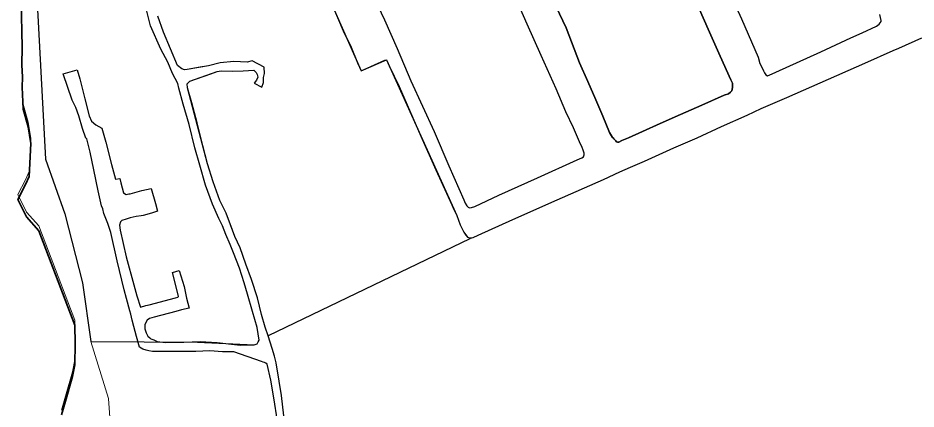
# Model space of a CAD drawing. Header units: inches. Extents: x 227962 to 457752, y 540021 to 3042353.
# Drawn here: x 228252.7 to 228605.7, y 542162.5 to 542315.9 of the extents above; entities that cross this region are included whole.
import ezdxf

# ---------------------------------------------------------------- set-up
doc = ezdxf.new("R2010")
doc.units = ezdxf.units.IN
doc.header["$MEASUREMENT"] = 0
doc.layers.add('Precinct_Riverfront', color=7, linetype='Continuous', lineweight=9, true_color=0xf1c1f1)
for name, color, linetype, lineweight in [('Surveyed_Boundary', 212, 'Continuous', 35), ('Urban Core Precinct', 11, 'Continuous', 30), ('UV-2', 31, 'Continuous', 25), ('Z_ proposed road layer', 7, 'Continuous', 30)]:
    doc.layers.add(name, color=color, linetype=linetype, lineweight=lineweight)

msp = doc.modelspace()

# ---------------------------------------------------------------- linework, layer by layer
at = {"layer": 'Precinct_Riverfront'}
for points in [[(228291.66, 542119.89), (228288.27, 542166.66), (228281.45, 542188.98), (228278.16, 542212), (228271.11, 542239.02), (228263.58, 542260.55), (228259.91, 542329.18)], [(228253.99, 542324.73), (228254.35, 542306.38), (228254.33, 542299.41), (228254.59, 542294.53), (228254.44, 542290.72), (228254.83, 542282.03), (228256.78, 542275.03), (228257.84, 542268.59), (228257.19, 542255.65), (228255.67, 542252.45), (228252.75, 542246.61), (228256.16, 542239.73), (228260.94, 542234.35), (228275.05, 542197.27), (228275.17, 542190.14), (228275.1, 542181.77), (228274.2, 542177.11), (228271.41, 542167.49), (228269.8, 542162.04)]]:
    msp.add_lwpolyline(points, dxfattribs=at)
at = {"layer": 'Surveyed_Boundary'}
msp.add_lwpolyline([(228253.99, 542322.82), (228254.35, 542304.47), (228254.33, 542297.5), (228254.59, 542292.63), (228254.44, 542288.81), (228254.83, 542280.12), (228256.78, 542273.13), (228257.84, 542266.69), (228257.19, 542253.75), (228255.67, 542250.55), (228252.75, 542244.7), (228256.16, 542237.82), (228260.94, 542232.44), (228275.05, 542195.37), (228275.17, 542188.23), (228275.1, 542179.87), (228274.2, 542175.21), (228271.41, 542165.59), (228269.81, 542160.13)], dxfattribs=at)
at = {"layer": 'Urban Core Precinct'}
for points in [[(228346.78, 542387.63), (228387.66, 542295.2), (228397.52, 542299.47), (228425.27, 542238.34), (228426.54, 542234.78), (228428.02, 542231.81), (228429.4, 542229.93), (228430.17, 542229.66), (228430.38, 542229.23), (228351.12, 542191.18), (228349.96, 542194.58), (228348.44, 542199.54), (228346.84, 542206.14), (228344.53, 542213.31), (228342.34, 542219.29), (228340.03, 542225.7), (228338.04, 542230.2), (228334.54, 542239.26), (228332.14, 542244.27), (228329.49, 542251.55), (228327.3, 542258.65), (228319.43, 542288.44), (228319.28, 542290.07), (228320.29, 542291.17), (228331, 542294.85), (228332.56, 542295.2), (228336.88, 542295.02), (228341.19, 542295.2), (228345.43, 542295.49), (228346.33, 542294.57), (228346.81, 542293.75), (228346.99, 542292.67), (228346.55, 542291.49), (228345.6, 542290.34), (228348.63, 542288.79), (228349.21, 542290.58), (228349.26, 542292.61), (228349.58, 542294.16), (228349.44, 542296.59), (228344.85, 542299.04), (228342.86, 542298.62), (228337.62, 542298.82), (228332.17, 542298.31), (228327.62, 542297.15), (228319.29, 542295.65), (228318.23, 542295.54), (228317.1, 542295.93), (228315.44, 542297.22), (228309.89, 542310.28), (228307.69, 542316.57)], [(228528.77, 542333.96), (228537.06, 542315.52), (228543.68, 542300.51), (228544.27, 542298.03), (228545.26, 542296.31), (228545.7, 542295.18), (228546.09, 542294.32), (228546.69, 542293.58), (228547.34, 542293.2), (228549.11, 542293.98), (228550.61, 542294.66), (228568.28, 542302.65), (228580.11, 542308.18), (228584.53, 542310.07), (228590.1, 542312.66), (228591.26, 542313.54), (228591.94, 542314.52), (228591.96, 542314.87), (228591.41, 542317.21)], [(228391.45, 542326.58), (228396.75, 542315.21), (228401.75, 542303.96), (228407.16, 542291.31), (228416.37, 542271.38), (228422.06, 542257.94), (228427.93, 542244.49), (228428.49, 542243.25), (228429.1, 542242.16), (228429.67, 542241.71), (228430.26, 542241.42), (228430.98, 542241.49), (228432.27, 542242), (228441.72, 542246.34), (228456.94, 542253.2), (228472.57, 542260.24), (228474.39, 542261.09), (228475.03, 542261.46), (228475.31, 542262.21), (228475.3, 542262.91), (228474.82, 542264.1), (228474.47, 542265.11), (228473.42, 542267.32), (228471.02, 542272.79), (228468.12, 542279.1), (228464.25, 542288.06), (228458.41, 542301.23), (228452.9, 542313.52), (228446.58, 542327.83)], [(228462.97, 542323.22), (228468.22, 542312.04), (228473.45, 542298.32), (228476.67, 542290.95), (228479.81, 542283.82), (228482.6, 542277.37), (228485.28, 542270.92), (228486.44, 542269.04), (228486.66, 542268.88), (228486.92, 542268.53), (228487.35, 542268.12), (228487.7, 542267.64), (228487.93, 542267.35), (228488.33, 542267.14), (228488.91, 542267.15), (228490.13, 542267.81), (228492.64, 542268.92), (228498.2, 542271.41), (228505.11, 542274.5), (228513.09, 542278.09), (228521.47, 542281.74), (228530.32, 542285.63), (228531.93, 542286.14), (228532.71, 542286.79), (228533.36, 542287.33), (228533.55, 542288.64), (228533.55, 542289.33), (228533.5, 542290.28), (228532.96, 542291.68), (228528.7, 542300.9), (228524.58, 542310.35), (228520.07, 542320.46)]]:
    msp.add_lwpolyline(points, dxfattribs=at)
at = {"layer": 'UV-2'}
msp.add_lwpolyline([(228259.91, 542329.18), (228263.58, 542260.55), (228271.11, 542239.02), (228278.16, 542212), (228281.45, 542188.98), (228323.3, 542188.7), (228345.55, 542187.59), (228346.7, 542188.01), (228347.1, 542188.79), (228347.57, 542189.43), (228346.76, 542194.44), (228344.91, 542200.79), (228342.94, 542207.48), (228341.69, 542211.96), (228339.76, 542217.8), (228337.46, 542223.77), (228336.09, 542226.99), (228334.48, 542231.01), (228333.15, 542234.39), (228331.65, 542237.25), (228329.24, 542242.87), (228326.49, 542250.37), (228324.2, 542258.16), (228322.3, 542264.9), (228319.97, 542274.06), (228317.64, 542282.1), (228315.95, 542288.42), (228315.55, 542290.2), (228313.47, 542294.15), (228311.67, 542298.55), (228308.92, 542303.68), (228304.78, 542312.88), (228303.41, 542318.62)], dxfattribs=at)
at = {"layer": 'Z_ proposed road layer'}
for points in [[(228528.77, 542333.96), (228537.06, 542315.52), (228543.68, 542300.51), (228544.27, 542298.03), (228545.26, 542296.31), (228545.7, 542295.18), (228546.09, 542294.32), (228546.69, 542293.58), (228547.34, 542293.2), (228549.11, 542293.98), (228550.61, 542294.66), (228568.28, 542302.65), (228580.11, 542308.18), (228584.53, 542310.07), (228590.1, 542312.66), (228591.26, 542313.54), (228591.94, 542314.52), (228591.96, 542314.87), (228591.41, 542317.21)], [(228391.45, 542326.58), (228396.75, 542315.21), (228401.75, 542303.96), (228407.16, 542291.31), (228416.37, 542271.38), (228422.06, 542257.94), (228427.93, 542244.49), (228428.49, 542243.25), (228429.1, 542242.16), (228429.67, 542241.71), (228430.26, 542241.42), (228430.98, 542241.49), (228432.27, 542242), (228441.72, 542246.34), (228456.94, 542253.2), (228472.57, 542260.24), (228474.39, 542261.09), (228475.03, 542261.46), (228475.31, 542262.21), (228475.3, 542262.91), (228474.82, 542264.1), (228474.47, 542265.11), (228473.42, 542267.32), (228471.02, 542272.79), (228468.12, 542279.1), (228464.25, 542288.06), (228458.41, 542301.23), (228452.9, 542313.52), (228446.58, 542327.83)], [(228520.07, 542320.46), (228524.58, 542310.35), (228528.7, 542300.9), (228532.96, 542291.68), (228533.5, 542290.28), (228533.55, 542289.33), (228533.55, 542288.64), (228533.36, 542287.33), (228532.71, 542286.79), (228531.93, 542286.14), (228530.32, 542285.63), (228521.47, 542281.74), (228513.09, 542278.09), (228505.11, 542274.5), (228498.2, 542271.41), (228492.64, 542268.92), (228490.13, 542267.81), (228488.91, 542267.15), (228488.33, 542267.14), (228487.93, 542267.35), (228487.7, 542267.64), (228487.35, 542268.12), (228486.92, 542268.53), (228486.66, 542268.88), (228486.44, 542269.04), (228485.28, 542270.92), (228482.6, 542277.37), (228479.81, 542283.82), (228476.67, 542290.95), (228473.45, 542298.32), (228468.22, 542312.04), (228462.97, 542323.22)], [(228354.62, 542158.48), (228353.42, 542166.12), (228352.17, 542173.78), (228350.64, 542180.12), (228350.14, 542180.42), (228349.64, 542180.69), (228349.11, 542180.86), (228348.47, 542181.17), (228337.53, 542184.94), (228333.07, 542184.94), (228328.1, 542185.25), (228322.6, 542185.08), (228317.72, 542185.08), (228312.91, 542185), (228308.85, 542185.02), (228305.61, 542185.1), (228304.21, 542185.34), (228303.12, 542185.53), (228301.79, 542185.89), (228300.5, 542186.71), (228299.27, 542190.98), (228298.27, 542194.81), (228297.67, 542197.35), (228297.08, 542199.69), (228296.76, 542201.01), (228295.38, 542205.87), (228294.52, 542209.23), (228291.79, 542220.63), (228289.26, 542231.76), (228288.04, 542235.27), (228286.51, 542239.14), (228286.09, 542241), (228285.58, 542242.14), (228284.21, 542248.12), (228282.51, 542256.28), (228281.08, 542263.27), (228279.79, 542268.49), (228279.39, 542268.8), (228278.05, 542272.53), (228276.71, 542277.56), (228275.51, 542280.83), (228274.04, 542283.7), (228270.56, 542294.04), (228276.05, 542295.51), (228277.06, 542292.07), (228278.99, 542284.13), (228280.72, 542277.56), (228281.59, 542275.4), (228283.32, 542273.95), (228285.65, 542272.69), (228287.25, 542267.12), (228289.55, 542258.4), (228291.03, 542252.66), (228292.78, 542252.93), (228293.2, 542251.24), (228294.25, 542247.32), (228295.3, 542246.59), (228296.34, 542246.93), (228296.85, 542246.93), (228301.46, 542248.16), (228305.05, 542248.97), (228306.79, 542243.1), (228307.61, 542240.15), (228305.24, 542239.34), (228301.99, 542238.42), (228301.13, 542238.33), (228299.16, 542237.96), (228296.83, 542237.45), (228295.31, 542236.99), (228293.58, 542236.45), (228293, 542235.9), (228292.7, 542234.59), (228292.9, 542232.6), (228295.22, 542222.18), (228298.23, 542211.17), (228299.4, 542206.83), (228300.89, 542202.4), (228303.02, 542203.08), (228304.36, 542203.4), (228314.69, 542206.08), (228315.64, 542206.37), (228315.79, 542206.56), (228314.89, 542210.41), (228313.53, 542216.01), (228316.04, 542216.85), (228318.03, 542210.56), (228318.99, 542205.95), (228319.99, 542202.04), (228316.96, 542201.33), (228314.76, 542200.72), (228306.25, 542198.53), (228304.48, 542197.97), (228303.56, 542197.29), (228303, 542196.44), (228302.57, 542195.49), (228302.62, 542193.99), (228303.13, 542192.35), (228303.81, 542191.07), (228304.57, 542190.39), (228304.91, 542190.05), (228305.39, 542189.84), (228306.12, 542189.56), (228307.41, 542188.9), (228310.72, 542188.61), (228317.97, 542188.71), (228324.36, 542188.96), (228331, 542188.58), (228336.7, 542187.88), (228340.14, 542187.49), (228345.55, 542187.59), (228346.7, 542188.01), (228347.1, 542188.79), (228347.57, 542189.43), (228346.76, 542194.44), (228344.91, 542200.79), (228342.94, 542207.48), (228341.69, 542211.96), (228339.76, 542217.8), (228337.46, 542223.77), (228336.09, 542226.99), (228334.48, 542231.01), (228333.15, 542234.39), (228331.65, 542237.25), (228329.24, 542242.87), (228326.49, 542250.37), (228324.2, 542258.16), (228322.3, 542264.9), (228319.97, 542274.06), (228317.64, 542282.1), (228315.95, 542288.42), (228315.55, 542290.2), (228313.47, 542294.15), (228311.67, 542298.55), (228308.92, 542303.68), (228304.78, 542312.88), (228303.41, 542318.62)], [(228376.53, 542320.44), (228380.61, 542310.89), (228383.66, 542304.46), (228386.21, 542298.33), (228387.66, 542295.2), (228391.42, 542296.89), (228396.97, 542299.4), (228397.52, 542299.47), (228398.6, 542297.07), (228402.56, 542289.02), (228411.09, 542269.47), (228416.95, 542256.36), (228423.21, 542242.64), (228424.04, 542240.73), (228425.27, 542238.34), (228426.54, 542234.78), (228428.02, 542231.81), (228428.79, 542230.72), (228429.4, 542229.93), (228430.31, 542229.62), (228431.13, 542229.65), (228431.69, 542229.83), (228433.55, 542230.75), (228447.22, 542236.77), (228464.63, 542244.51), (228482.89, 542252.49), (228489.32, 542255.55), (228493.49, 542257.33), (228498.98, 542259.68), (228510.54, 542264.93), (228519.61, 542268.91), (228529.28, 542273.38), (228539.28, 542277.76), (228544.82, 542280.37), (228554.97, 542284.74), (228568.07, 542290.47), (228585.57, 542298.15), (228596.75, 542303.12), (228598.96, 542304.09), (228608.02, 542308.12)], [(228376.53, 542320.44), (228380.61, 542310.89), (228383.66, 542304.46), (228386.21, 542298.33), (228387.66, 542295.2), (228391.42, 542296.89), (228396.97, 542299.4), (228397.52, 542299.47), (228398.6, 542297.07), (228402.56, 542289.02), (228411.09, 542269.47), (228416.95, 542256.36), (228423.21, 542242.64), (228424.04, 542240.73), (228425.27, 542238.34), (228426.54, 542234.78), (228428.02, 542231.81), (228428.79, 542230.72), (228429.4, 542229.93), (228430.31, 542229.62), (228431.13, 542229.65), (228431.69, 542229.83), (228433.55, 542230.75), (228447.22, 542236.77), (228464.63, 542244.51), (228482.89, 542252.49), (228489.32, 542255.55), (228493.49, 542257.33), (228498.98, 542259.68), (228510.54, 542264.93), (228519.61, 542268.91), (228529.28, 542273.38), (228539.28, 542277.76), (228544.82, 542280.37), (228554.97, 542284.74), (228568.07, 542290.47), (228585.57, 542298.15), (228596.75, 542303.12), (228598.96, 542304.09), (228608.02, 542308.12)], [(228357.26, 542159.74), (228356.28, 542167.79), (228355.43, 542173.4), (228354.19, 542180.54), (228353.53, 542183.17), (228352.63, 542186.25), (228351.12, 542191.18), (228349.96, 542194.58), (228348.44, 542199.54), (228346.84, 542206.14), (228344.53, 542213.31), (228342.34, 542219.29), (228340.03, 542225.7), (228338.04, 542230.2), (228337.06, 542232.64), (228334.54, 542239.26), (228332.14, 542244.27), (228329.49, 542251.55), (228327.3, 542258.65), (228325.4, 542265.68), (228323.12, 542274.7), (228321.08, 542282.55), (228319.43, 542288.44), (228319.28, 542290.07), (228320.29, 542291.17), (228328.54, 542294.04), (228331, 542294.85), (228332.56, 542295.2), (228336.88, 542295.02), (228341.19, 542295.2), (228345.43, 542295.49), (228346.33, 542294.57), (228346.81, 542293.75), (228346.99, 542292.67), (228346.55, 542291.49), (228345.6, 542290.34), (228348.63, 542288.79), (228349.21, 542290.58), (228349.26, 542292.61), (228349.58, 542294.16), (228349.44, 542296.59), (228344.85, 542299.04), (228342.86, 542298.62), (228337.62, 542298.82), (228332.17, 542298.31), (228327.62, 542297.15), (228323.57, 542296.45), (228319.29, 542295.65), (228318.23, 542295.54), (228317.1, 542295.93), (228315.44, 542297.22), (228309.89, 542310.28), (228307.69, 542316.57)], [(228357.26, 542159.74), (228356.28, 542167.79), (228355.43, 542173.4), (228354.19, 542180.54), (228353.53, 542183.17), (228352.63, 542186.25), (228351.12, 542191.18), (228349.96, 542194.58), (228348.44, 542199.54), (228346.84, 542206.14), (228344.53, 542213.31), (228342.34, 542219.29), (228340.03, 542225.7), (228338.04, 542230.2), (228337.06, 542232.64), (228334.54, 542239.26), (228332.14, 542244.27), (228329.49, 542251.55), (228327.3, 542258.65), (228325.4, 542265.68), (228323.12, 542274.7), (228321.08, 542282.55), (228319.43, 542288.44), (228319.28, 542290.07), (228320.29, 542291.17), (228328.54, 542294.04), (228331, 542294.85), (228332.56, 542295.2), (228336.88, 542295.02), (228341.19, 542295.2), (228345.43, 542295.49), (228346.33, 542294.57), (228346.81, 542293.75), (228346.99, 542292.67), (228346.55, 542291.49), (228345.6, 542290.34), (228348.63, 542288.79), (228349.21, 542290.58), (228349.26, 542292.61), (228349.58, 542294.16), (228349.44, 542296.59), (228344.85, 542299.04), (228342.86, 542298.62), (228337.62, 542298.82), (228332.17, 542298.31), (228327.62, 542297.15), (228323.57, 542296.45), (228319.29, 542295.65), (228318.23, 542295.54), (228317.1, 542295.93), (228315.44, 542297.22), (228309.89, 542310.28), (228307.69, 542316.57)]]:
    msp.add_lwpolyline(points, dxfattribs=at)

doc.saveas('drawing.dxf')
